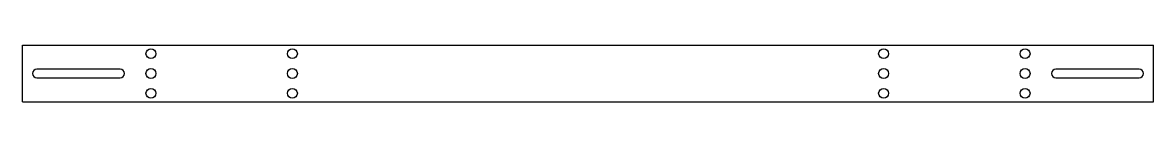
# Model space of a CAD drawing. Header units: millimetres. Extents: x -80 to 720, y -40 to 0.
import ezdxf

# ---------------------------------------------------------------- set-up
doc = ezdxf.new("R2010")
doc.units = ezdxf.units.MM

msp = doc.modelspace()

# ---------------------------------------------------------------- linework, layer by layer
at = {"color": 7, "linetype": 'Continuous', "lineweight": 25}
for p, q in [((-79.73, 0), (719.73, 0)), ((-79.73, -40), (-79.73, 0)), ((719.73, -40), (719.73, 0)), ((-10.73, -17), (-69.73, -17)), ((-69.73, -23), (-10.73, -23)), ((709.73, -17), (650.73, -17)), ((650.73, -23), (709.73, -23)), ((-79.73, -40), (719.73, -40))]:
    msp.add_line(p, q, dxfattribs=at)
for centre in [(11, -6), (111, -6), (529, -6), (629, -6), (11, -20), (111, -20), (529, -20), (629, -20), (11, -34), (111, -34), (529, -34), (629, -34)]:
    msp.add_circle(centre, 3.5, dxfattribs=at)
for centre, start, end in [((-69.73, -20), 90, 270), ((-10.73, -20), 270, 90), ((650.73, -20), 90, 270), ((709.73, -20), 270, 90)]:
    msp.add_arc(centre, 3, start, end, dxfattribs=at)

doc.saveas('drawing.dxf')
